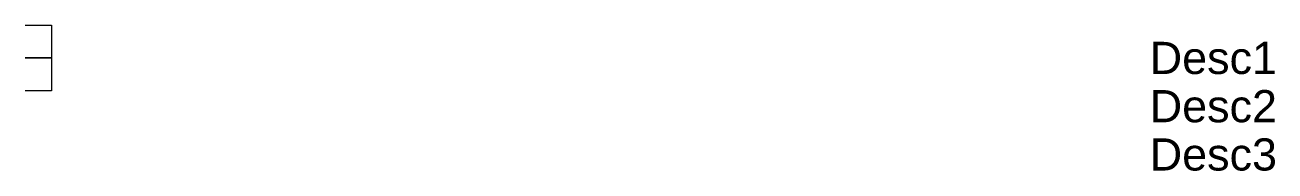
# Model space of a CAD drawing. Header units: inches. Extents: x 0 to 3.89, y -0.35 to 0.1.
import ezdxf
from ezdxf.enums import TextEntityAlignment as Align

# ---------------------------------------------------------------- set-up
doc = ezdxf.new("R2010")
doc.units = ezdxf.units.IN
doc.header["$MEASUREMENT"] = 0
doc.layers.add('CONDUIT', color=7, linetype='Continuous')
doc.styles.add('INERCONNECT TABLES', font='arial.ttf', dxfattribs={"height": 0.1})

msp = doc.modelspace()

# ---------------------------------------------------------------- linework, layer by layer
at = {"layer": 'CONDUIT', "lineweight": -3}
msp.add_lwpolyline([(0, 0.1022), (0.0825, 0.1022), (0.0825, 0), (0, 0), (0.0825, 0), (0.0825, -0.1022), (0, -0.1022)], dxfattribs=at)

# ---------------------------------------------------------------- texts
at = {"style": 'INERCONNECT TABLES', "text_generation_flag": 6, "flags": 8}
for tag, p in [('Desc1', (3.5, 0)), ('Desc2', (3.5, -0.15)), ('Desc3', (3.5, -0.3))]:
    msp.add_attdef(tag, text='', height=0.1, rotation=180, dxfattribs=at).set_placement(p, align=Align.MIDDLE_LEFT)

doc.saveas('drawing.dxf')
